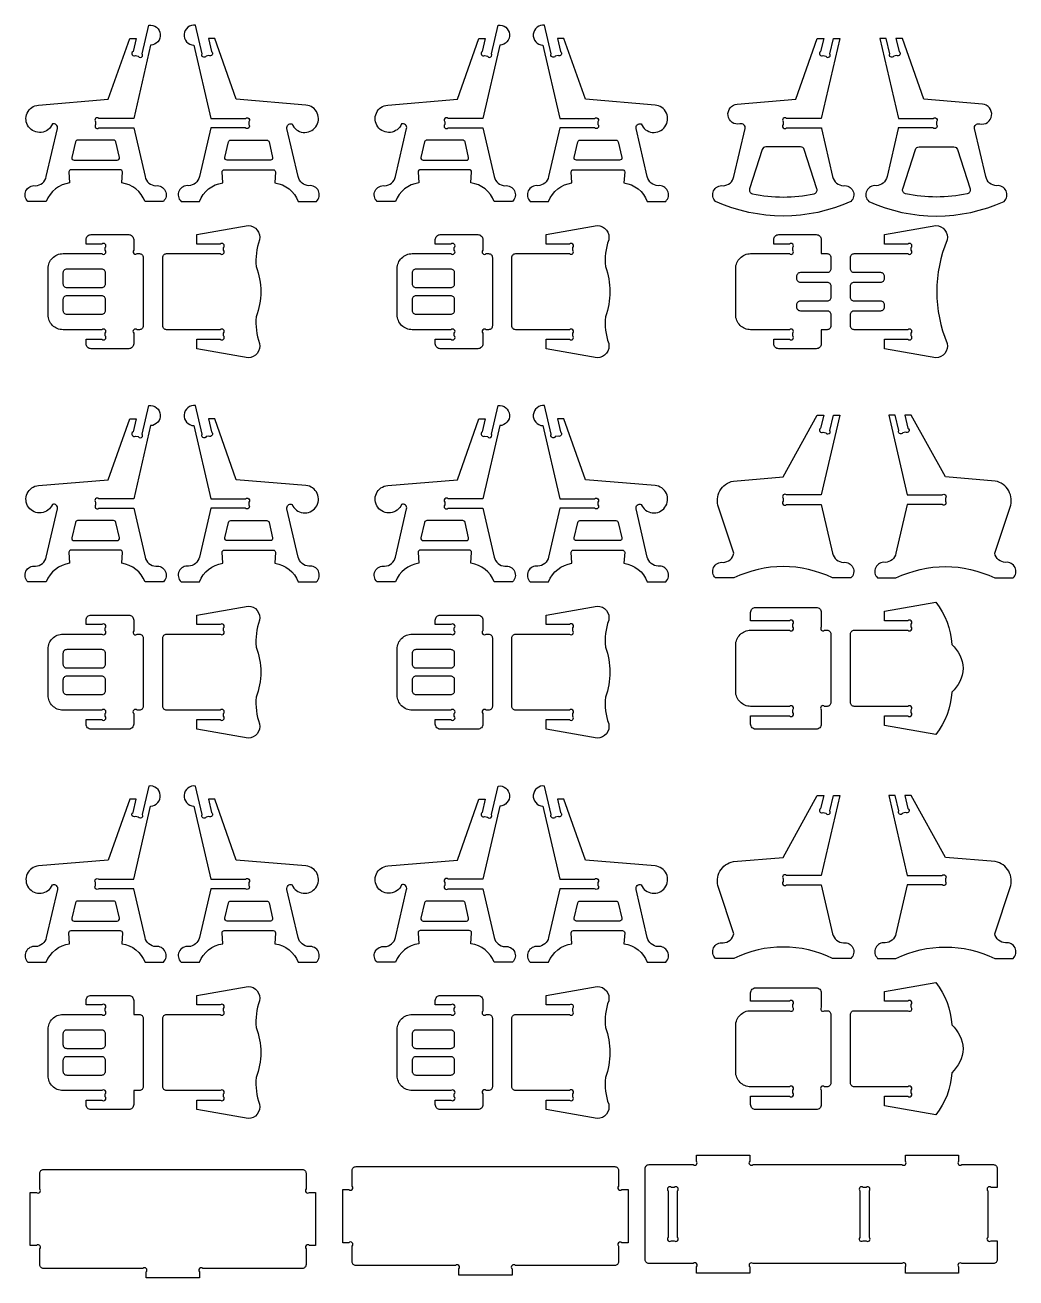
# Model space of a CAD drawing. Extents: x 4755 to 4925, y 1482 to 1588.
# Drawn here: x 4755.4 to 4807.5, y 1481.6 to 1547.5 of the extents above; entities that cross this region are included whole.
import ezdxf

# ---------------------------------------------------------------- set-up
doc = ezdxf.new("R2010")
doc.units = 0
doc.header["$MEASUREMENT"] = 0
doc.layers.add('LAYER1', color=18, linetype='CONTINUOUS')

msp = doc.modelspace()

# ---------------------------------------------------------------- linework, layer by layer
at = {"layer": 'LAYER1'}
for points in [[(4761.114, 1542.593), (4759.29, 1542.593, 1), (4759.114, 1542.416), (4759.114, 1542.343), (4759.114, 1542.27, 1), (4759.29, 1542.093), (4761.114, 1542.093), (4761.709, 1539.528, 0.343544), (4762.278, 1539.05, -0.729626), (4762.673, 1538.229), (4761.709, 1538.229, 0.693778), (4761.709, 1538.229, 0.271498), (4760.483, 1539.201), (4760.52, 1539.781, 0.394231), (4760.401, 1539.893), (4757.826, 1539.893, 0.394231), (4757.707, 1539.781), (4757.744, 1539.201, 0.271498), (4756.518, 1538.229), (4755.554, 1538.229, -0.729626), (4755.949, 1539.05, 0.343544), (4756.518, 1539.528), (4757.105, 1542.057, 0.616854), (4756.84, 1542.297, -0.585378), (4755.59, 1542.147, -0.585378), (4756.113, 1543.292), (4759.774, 1543.598), (4760.904, 1546.793), (4761.239, 1546.793), (4761.079, 1546.104, 1), (4761.212, 1545.892), (4761.354, 1545.859, 1), (4761.567, 1545.991), (4761.915, 1547.493, -0.427759), (4762.513, 1547.014, -0.427759), (4762.006, 1546.439)], [(4765.164, 1542.593), (4766.987, 1542.593, -1), (4767.164, 1542.416), (4767.164, 1542.343), (4767.164, 1542.27, -1), (4766.987, 1542.093), (4765.164, 1542.093), (4764.568, 1539.528, -0.343544), (4763.999, 1539.05, 0.729626), (4763.604, 1538.229), (4764.568, 1538.229, -0.693778), (4764.568, 1538.229, -0.271498), (4765.794, 1539.201), (4765.757, 1539.781, -0.394231), (4765.876, 1539.893), (4768.451, 1539.893, -0.394231), (4768.57, 1539.781), (4768.533, 1539.201, -0.271498), (4769.759, 1538.229), (4770.723, 1538.229, 0.729626), (4770.328, 1539.05, -0.343544), (4769.759, 1539.528), (4769.172, 1542.057, -0.616854), (4769.438, 1542.297, 0.585378), (4770.687, 1542.147, 0.585378), (4770.164, 1543.292), (4766.503, 1543.598), (4765.374, 1546.793), (4765.038, 1546.793), (4765.198, 1546.104, -1), (4765.065, 1545.892), (4764.923, 1545.859, -1), (4764.711, 1545.991), (4764.362, 1547.493, 0.427759), (4763.764, 1547.014, 0.427759), (4764.271, 1546.439)], [(4779.467, 1542.593), (4777.644, 1542.593, 1), (4777.467, 1542.416), (4777.467, 1542.343), (4777.467, 1542.27, 1), (4777.644, 1542.093), (4779.467, 1542.093), (4780.062, 1539.528, 0.343544), (4780.631, 1539.05, -0.729626), (4781.027, 1538.229), (4780.062, 1538.229, 0.693778), (4780.062, 1538.229, 0.271498), (4778.836, 1539.201), (4778.874, 1539.781, 0.394231), (4778.754, 1539.893), (4776.18, 1539.893, 0.394231), (4776.06, 1539.781), (4776.098, 1539.201, 0.271498), (4774.872, 1538.229), (4773.907, 1538.229, -0.729626), (4774.303, 1539.05, 0.343544), (4774.872, 1539.528), (4775.459, 1542.057, 0.616854), (4775.193, 1542.297, -0.585378), (4773.944, 1542.147, -0.585378), (4774.466, 1543.292), (4778.128, 1543.598), (4779.257, 1546.793), (4779.593, 1546.793), (4779.433, 1546.104, 1), (4779.565, 1545.892), (4779.708, 1545.859, 1), (4779.92, 1545.991), (4780.269, 1547.493, -0.427759), (4780.866, 1547.014, -0.427759), (4780.36, 1546.439)], [(4783.517, 1542.593), (4785.34, 1542.593, -1), (4785.517, 1542.416), (4785.517, 1542.343), (4785.517, 1542.27, -1), (4785.34, 1542.093), (4783.517, 1542.093), (4782.922, 1539.528, -0.343544), (4782.353, 1539.05, 0.729626), (4781.958, 1538.229), (4782.922, 1538.229, -0.693778), (4782.922, 1538.229, -0.271498), (4784.148, 1539.201), (4784.11, 1539.781, -0.394231), (4784.23, 1539.893), (4786.804, 1539.893, -0.394231), (4786.924, 1539.781), (4786.886, 1539.201, -0.271498), (4788.112, 1538.229), (4789.077, 1538.229, 0.729626), (4788.681, 1539.05, -0.343544), (4788.112, 1539.528), (4787.525, 1542.057, -0.616854), (4787.791, 1542.297, 0.585378), (4789.04, 1542.147, 0.585378), (4788.518, 1543.292), (4784.856, 1543.598), (4783.727, 1546.793), (4783.391, 1546.793), (4783.551, 1546.104, -1), (4783.419, 1545.892), (4783.276, 1545.859, -1), (4783.064, 1545.991), (4782.715, 1547.493, 0.427759), (4782.118, 1547.014, 0.427759), (4782.624, 1546.439)], [(4798.816, 1538.229, -0.216684), (4791.697, 1538.229, -0.729626), (4792.093, 1539.05, 0.343544), (4792.661, 1539.528), (4793.248, 1542.057, 0.616854), (4792.983, 1542.297, -0.432644), (4792.356, 1542.742, -0.432644), (4792.839, 1543.341), (4795.918, 1543.598), (4797.047, 1546.793), (4797.383, 1546.793), (4797.223, 1546.104, 1), (4797.355, 1545.892), (4797.498, 1545.859, 1), (4797.71, 1545.991), (4797.896, 1546.793), (4798.232, 1546.793), (4797.257, 1542.593), (4795.433, 1542.593, 1), (4795.257, 1542.416), (4795.257, 1542.27, 1), (4795.433, 1542.093), (4797.259, 1542.093, 0.04526), (4797.265, 1542.057), (4797.852, 1539.528, 0.343544), (4798.421, 1539.05, -0.729626)], [(4799.747, 1538.229, 0.216684), (4806.866, 1538.229, 0.729626), (4806.471, 1539.05, -0.343544), (4805.902, 1539.528), (4805.315, 1542.057, -0.616854), (4805.581, 1542.297, 0.432644), (4806.208, 1542.742, 0.432644), (4805.724, 1543.341), (4802.646, 1543.598), (4801.517, 1546.793), (4801.181, 1546.793), (4801.341, 1546.104, -1), (4801.209, 1545.892), (4801.066, 1545.859, -1), (4800.854, 1545.991), (4800.668, 1546.793), (4800.332, 1546.793), (4801.307, 1542.593), (4803.13, 1542.593, -1), (4803.307, 1542.416), (4803.307, 1542.27, -1), (4803.13, 1542.093), (4801.305, 1542.093, -0.04526), (4801.298, 1542.057), (4800.711, 1539.528, -0.343544), (4800.143, 1539.05, 0.729626)], [(4759.114, 1541.445), (4758.166, 1541.445, 0.348878), (4758.049, 1541.353), (4757.861, 1540.54, 0.482714), (4757.977, 1540.393), (4760.25, 1540.393, 0.216532), (4760.34, 1540.434, 0.240993), (4760.367, 1540.54), (4760.178, 1541.353, 0.348878), (4760.061, 1541.445)], [(4767.164, 1541.445), (4768.111, 1541.445, -0.348878), (4768.228, 1541.353), (4768.417, 1540.54, -0.482714), (4768.3, 1540.393), (4766.027, 1540.393, -0.216532), (4765.937, 1540.434, -0.240993), (4765.911, 1540.54), (4766.099, 1541.353, -0.348878), (4766.216, 1541.445)], [(4777.467, 1541.445), (4776.52, 1541.445, 0.348878), (4776.403, 1541.353), (4776.214, 1540.54, 0.482714), (4776.331, 1540.393), (4778.603, 1540.393, 0.216532), (4778.694, 1540.434, 0.240993), (4778.72, 1540.54), (4778.531, 1541.353, 0.348878), (4778.415, 1541.445)], [(4785.517, 1541.445), (4786.465, 1541.445, -0.348878), (4786.582, 1541.353), (4786.77, 1540.54, -0.482714), (4786.653, 1540.393), (4784.381, 1540.393, -0.216532), (4784.291, 1540.434, -0.240993), (4784.264, 1540.54), (4784.453, 1541.353, -0.348878), (4784.57, 1541.445)], [(4797.026, 1538.889), (4796.362, 1540.954, 0.325785), (4796.172, 1541.093), (4794.342, 1541.093, 0.325785), (4794.151, 1540.954), (4793.487, 1538.889, 0.442618), (4793.635, 1538.632, 0.107932), (4796.878, 1538.632, 0.442618)], [(4801.537, 1538.889), (4802.201, 1540.954, -0.325785), (4802.392, 1541.093), (4804.222, 1541.093, -0.325785), (4804.412, 1540.954), (4805.076, 1538.889, -0.442618), (4804.928, 1538.632, -0.107932), (4801.685, 1538.632, -0.442618)], [(4762.642, 1533.481), (4762.642, 1535.281, -0.414214), (4762.842, 1535.481), (4765.665, 1535.481, 1), (4765.842, 1535.658), (4765.842, 1535.804, 1), (4765.665, 1535.981), (4764.442, 1535.981), (4764.442, 1536.481), (4767.128, 1536.954, -0.480696), (4767.729, 1536.203, 0.114725), (4767.557, 1534.798, -0.088383), (4767.794, 1533.481, -0.088383), (4767.557, 1532.165, 0.114725), (4767.729, 1530.759, -0.480696), (4767.128, 1530.009), (4764.442, 1530.481), (4764.442, 1530.981), (4765.665, 1530.981, 1), (4765.842, 1531.158), (4765.842, 1531.304, 1), (4765.665, 1531.481), (4762.842, 1531.481, -0.414214), (4762.642, 1531.681)], [(4780.995, 1533.481), (4780.995, 1535.281, -0.414214), (4781.195, 1535.481), (4784.019, 1535.481, 1), (4784.195, 1535.658), (4784.195, 1535.804, 1), (4784.019, 1535.981), (4782.795, 1535.981), (4782.795, 1536.481), (4785.482, 1536.954, -0.480696), (4786.082, 1536.203, 0.114725), (4785.91, 1534.798, -0.088383), (4786.147, 1533.481, -0.088383), (4785.91, 1532.165, 0.114725), (4786.082, 1530.759, -0.480696), (4785.482, 1530.009), (4782.795, 1530.481), (4782.795, 1530.981), (4784.019, 1530.981, 1), (4784.195, 1531.158), (4784.195, 1531.304, 1), (4784.019, 1531.481), (4781.195, 1531.481, -0.414214), (4780.995, 1531.681)], [(4803.872, 1530.759, -0.480696), (4803.271, 1530.009), (4800.585, 1530.481), (4800.585, 1530.981), (4801.808, 1530.981, 1), (4801.985, 1531.158), (4801.985, 1531.304, 1), (4801.808, 1531.481), (4798.985, 1531.481, -0.414214), (4798.785, 1531.681), (4798.785, 1532.281, -0.414214), (4798.985, 1532.481), (4800.385, 1532.481, 0.414214), (4800.585, 1532.681), (4800.585, 1532.781, 0.414214), (4800.385, 1532.981), (4798.985, 1532.981, -0.414214), (4798.785, 1533.181), (4798.785, 1533.481), (4798.785, 1533.781, -0.414214), (4798.985, 1533.981), (4800.385, 1533.981, 0.414214), (4800.585, 1534.181), (4800.585, 1534.281, 0.414214), (4800.385, 1534.481), (4798.985, 1534.481, -0.414214), (4798.785, 1534.681), (4798.785, 1535.281, -0.414214), (4798.985, 1535.481), (4801.808, 1535.481, 1), (4801.985, 1535.658), (4801.985, 1535.804, 1), (4801.808, 1535.981), (4800.585, 1535.981), (4800.585, 1536.481), (4803.271, 1536.954, -0.480696), (4803.872, 1536.203, 0.200144)], [(4757.399, 1535.481), (4759.437, 1535.481, 1), (4759.614, 1535.658), (4759.614, 1535.804, 1), (4759.437, 1535.981), (4758.614, 1535.981), (4758.614, 1536.219, -0.414214), (4758.875, 1536.481), (4760.852, 1536.481, -0.414214), (4761.114, 1536.219), (4761.114, 1535.658, 1), (4761.29, 1535.481), (4761.414, 1535.481, -0.414214), (4761.614, 1535.281), (4761.614, 1531.681, -0.414214), (4761.414, 1531.481), (4761.29, 1531.481, 1), (4761.114, 1531.304), (4761.114, 1530.743, -0.414214), (4760.852, 1530.481), (4758.875, 1530.481, -0.414214), (4758.614, 1530.743), (4758.614, 1530.981), (4759.437, 1530.981, 1), (4759.614, 1531.158), (4759.614, 1531.304, 1), (4759.437, 1531.481), (4757.399, 1531.481, -0.414214), (4756.614, 1532.266), (4756.614, 1534.696, -0.414214)], [(4775.752, 1535.481), (4777.79, 1535.481, 1), (4777.967, 1535.658), (4777.967, 1535.804, 1), (4777.79, 1535.981), (4776.967, 1535.981), (4776.967, 1536.219, -0.414214), (4777.229, 1536.481), (4779.205, 1536.481, -0.414214), (4779.467, 1536.219), (4779.467, 1535.658, 1), (4779.644, 1535.481), (4779.767, 1535.481, -0.414214), (4779.967, 1535.281), (4779.967, 1531.681, -0.414214), (4779.767, 1531.481), (4779.644, 1531.481, 1), (4779.467, 1531.304), (4779.467, 1530.743, -0.414214), (4779.205, 1530.481), (4777.229, 1530.481, -0.414214), (4776.967, 1530.743), (4776.967, 1530.981), (4777.79, 1530.981, 1), (4777.967, 1531.158), (4777.967, 1531.304, 1), (4777.79, 1531.481), (4775.752, 1531.481, -0.414214), (4774.967, 1532.266), (4774.967, 1534.696, -0.414214)], [(4797.757, 1535.281), (4797.757, 1534.681, -0.414214), (4797.557, 1534.481), (4796.157, 1534.481, 0.414214), (4795.957, 1534.281), (4795.957, 1534.181, 0.414214), (4796.157, 1533.981), (4797.557, 1533.981, -0.414214), (4797.757, 1533.781), (4797.757, 1533.481), (4797.757, 1533.181, -0.414214), (4797.557, 1532.981), (4796.157, 1532.981, 0.414214), (4795.957, 1532.781), (4795.957, 1532.681, 0.414214), (4796.157, 1532.481), (4797.557, 1532.481, -0.414214), (4797.757, 1532.281), (4797.757, 1531.681, -0.414214), (4797.557, 1531.481), (4797.257, 1531.481), (4797.257, 1530.743, -0.414214), (4796.995, 1530.481), (4795.018, 1530.481, -0.414214), (4794.757, 1530.743), (4794.757, 1530.981), (4795.58, 1530.981, 1), (4795.757, 1531.158), (4795.757, 1531.304, 1), (4795.58, 1531.481), (4793.542, 1531.481, -0.414214), (4792.757, 1532.266), (4792.757, 1534.696, -0.414214), (4793.542, 1535.481), (4795.58, 1535.481, 1), (4795.757, 1535.658), (4795.757, 1535.804, 1), (4795.58, 1535.981), (4794.757, 1535.981), (4794.757, 1536.219, -0.414214), (4795.018, 1536.481), (4796.995, 1536.481, -0.414214), (4797.257, 1536.219), (4797.257, 1535.481), (4797.557, 1535.481, -0.414214)], [(4759.614, 1534.481), (4759.614, 1533.881, -0.414214), (4759.414, 1533.681), (4757.614, 1533.681, -0.414214), (4757.414, 1533.881), (4757.414, 1534.481, -0.414214), (4757.614, 1534.681), (4759.414, 1534.681, -0.414214)], [(4777.967, 1534.481), (4777.967, 1533.881, -0.414214), (4777.767, 1533.681), (4775.967, 1533.681, -0.414214), (4775.767, 1533.881), (4775.767, 1534.481, -0.414214), (4775.967, 1534.681), (4777.767, 1534.681, -0.414214)], [(4759.614, 1533.081), (4759.614, 1532.481, -0.414214), (4759.414, 1532.281), (4757.614, 1532.281, -0.414214), (4757.414, 1532.481), (4757.414, 1533.081, -0.414214), (4757.614, 1533.281), (4759.414, 1533.281, -0.414214)], [(4777.967, 1533.081), (4777.967, 1532.481, -0.414214), (4777.767, 1532.281), (4775.967, 1532.281, -0.414214), (4775.767, 1532.481), (4775.767, 1533.081, -0.414214), (4775.967, 1533.281), (4777.767, 1533.281, -0.414214)], [(4761.114, 1522.593), (4759.29, 1522.593, 1), (4759.114, 1522.416), (4759.114, 1522.343), (4759.114, 1522.27, 1), (4759.29, 1522.093), (4761.114, 1522.093), (4761.709, 1519.528, 0.343544), (4762.278, 1519.05, -0.729626), (4762.673, 1518.229), (4761.709, 1518.229, 0.693778), (4761.709, 1518.229, 0.271498), (4760.483, 1519.201), (4760.52, 1519.781, 0.394231), (4760.401, 1519.893), (4757.826, 1519.893, 0.394231), (4757.707, 1519.781), (4757.744, 1519.201, 0.271498), (4756.518, 1518.229), (4755.554, 1518.229, -0.729626), (4755.949, 1519.05, 0.343544), (4756.518, 1519.528), (4757.105, 1522.057, 0.616854), (4756.84, 1522.297, -0.585378), (4755.59, 1522.147, -0.585378), (4756.113, 1523.292), (4759.774, 1523.598), (4760.904, 1526.793), (4761.239, 1526.793), (4761.079, 1526.104, 1), (4761.212, 1525.892), (4761.354, 1525.859, 1), (4761.567, 1525.991), (4761.915, 1527.493, -0.427759), (4762.513, 1527.014, -0.427759), (4762.006, 1526.439)], [(4765.164, 1522.593), (4766.987, 1522.593, -1), (4767.164, 1522.416), (4767.164, 1522.343), (4767.164, 1522.27, -1), (4766.987, 1522.093), (4765.164, 1522.093), (4764.568, 1519.528, -0.343544), (4763.999, 1519.05, 0.729626), (4763.604, 1518.229), (4764.568, 1518.229, -0.693778), (4764.568, 1518.229, -0.271498), (4765.794, 1519.201), (4765.757, 1519.781, -0.394231), (4765.876, 1519.893), (4768.451, 1519.893, -0.394231), (4768.57, 1519.781), (4768.533, 1519.201, -0.271498), (4769.759, 1518.229), (4770.723, 1518.229, 0.729626), (4770.328, 1519.05, -0.343544), (4769.759, 1519.528), (4769.172, 1522.057, -0.616854), (4769.438, 1522.297, 0.585378), (4770.687, 1522.147, 0.585378), (4770.164, 1523.292), (4766.503, 1523.598), (4765.374, 1526.793), (4765.038, 1526.793), (4765.198, 1526.104, -1), (4765.065, 1525.892), (4764.923, 1525.859, -1), (4764.711, 1525.991), (4764.362, 1527.493, 0.427759), (4763.764, 1527.014, 0.427759), (4764.271, 1526.439)], [(4779.467, 1522.593), (4777.644, 1522.593, 1), (4777.467, 1522.416), (4777.467, 1522.343), (4777.467, 1522.27, 1), (4777.644, 1522.093), (4779.467, 1522.093), (4780.062, 1519.528, 0.343544), (4780.631, 1519.05, -0.729626), (4781.027, 1518.229), (4780.062, 1518.229, 0.693778), (4780.062, 1518.229, 0.271498), (4778.836, 1519.201), (4778.874, 1519.781, 0.394231), (4778.754, 1519.893), (4776.18, 1519.893, 0.394231), (4776.06, 1519.781), (4776.098, 1519.201, 0.271498), (4774.872, 1518.229), (4773.907, 1518.229, -0.729626), (4774.303, 1519.05, 0.343544), (4774.872, 1519.528), (4775.459, 1522.057, 0.616854), (4775.193, 1522.297, -0.585378), (4773.944, 1522.147, -0.585378), (4774.466, 1523.292), (4778.128, 1523.598), (4779.257, 1526.793), (4779.593, 1526.793), (4779.433, 1526.104, 1), (4779.565, 1525.892), (4779.708, 1525.859, 1), (4779.92, 1525.991), (4780.269, 1527.493, -0.427759), (4780.866, 1527.014, -0.427759), (4780.36, 1526.439)], [(4783.517, 1522.593), (4785.34, 1522.593, -1), (4785.517, 1522.416), (4785.517, 1522.343), (4785.517, 1522.27, -1), (4785.34, 1522.093), (4783.517, 1522.093), (4782.922, 1519.528, -0.343544), (4782.353, 1519.05, 0.729626), (4781.958, 1518.229), (4782.922, 1518.229, -0.693778), (4782.922, 1518.229, -0.271498), (4784.148, 1519.201), (4784.11, 1519.781, -0.394231), (4784.23, 1519.893), (4786.804, 1519.893, -0.394231), (4786.924, 1519.781), (4786.886, 1519.201, -0.271498), (4788.112, 1518.229), (4789.077, 1518.229, 0.729626), (4788.681, 1519.05, -0.343544), (4788.112, 1519.528), (4787.525, 1522.057, -0.616854), (4787.791, 1522.297, 0.585378), (4789.04, 1522.147, 0.585378), (4788.518, 1523.292), (4784.856, 1523.598), (4783.727, 1526.793), (4783.391, 1526.793), (4783.551, 1526.104, -1), (4783.419, 1525.892), (4783.276, 1525.859, -1), (4783.064, 1525.991), (4782.715, 1527.493, 0.427759), (4782.118, 1527.014, 0.427759), (4782.624, 1526.439)], [(4797.257, 1522.793), (4795.433, 1522.793, 1), (4795.257, 1522.616), (4795.257, 1522.543), (4795.257, 1522.47, 1), (4795.433, 1522.293), (4797.257, 1522.293), (4797.852, 1519.728, 0.343544), (4798.421, 1519.25, -0.729626), (4798.816, 1518.429), (4797.852, 1518.429, 0.230289), (4792.661, 1518.429), (4791.697, 1518.429, -0.729626), (4792.093, 1519.25, 0.343544), (4792.661, 1519.728), (4791.852, 1522.151, -0.456332), (4792.633, 1523.523), (4795.257, 1523.743), (4797.047, 1526.993), (4797.383, 1526.993), (4797.223, 1526.304, 1), (4797.355, 1526.092), (4797.498, 1526.059, 1), (4797.71, 1526.191), (4797.896, 1526.993), (4798.232, 1526.993)], [(4801.778, 1522.793), (4803.602, 1522.793, -1), (4803.778, 1522.616), (4803.778, 1522.543), (4803.778, 1522.47, -1), (4803.602, 1522.293), (4801.778, 1522.293), (4801.183, 1519.728, -0.343544), (4800.614, 1519.25, 0.729626), (4800.219, 1518.429), (4801.183, 1518.429, -0.230289), (4806.374, 1518.429), (4807.338, 1518.429, 0.729626), (4806.942, 1519.25, -0.343544), (4806.374, 1519.728), (4807.183, 1522.151, 0.456332), (4806.402, 1523.523), (4803.778, 1523.743), (4801.988, 1526.993), (4801.652, 1526.993), (4801.812, 1526.304, -1), (4801.68, 1526.092), (4801.537, 1526.059, -1), (4801.325, 1526.191), (4801.139, 1526.993), (4800.803, 1526.993)], [(4759.114, 1521.445), (4758.166, 1521.445, 0.348878), (4758.049, 1521.353), (4757.861, 1520.54, 0.482714), (4757.977, 1520.393), (4760.25, 1520.393, 0.216532), (4760.34, 1520.434, 0.240993), (4760.367, 1520.54), (4760.178, 1521.353, 0.348878), (4760.061, 1521.445)], [(4767.164, 1521.445), (4768.111, 1521.445, -0.348878), (4768.228, 1521.353), (4768.417, 1520.54, -0.482714), (4768.3, 1520.393), (4766.027, 1520.393, -0.216532), (4765.937, 1520.434, -0.240993), (4765.911, 1520.54), (4766.099, 1521.353, -0.348878), (4766.216, 1521.445)], [(4777.467, 1521.445), (4776.52, 1521.445, 0.348878), (4776.403, 1521.353), (4776.214, 1520.54, 0.482714), (4776.331, 1520.393), (4778.603, 1520.393, 0.216532), (4778.694, 1520.434, 0.240993), (4778.72, 1520.54), (4778.531, 1521.353, 0.348878), (4778.415, 1521.445)], [(4785.517, 1521.445), (4786.465, 1521.445, -0.348878), (4786.582, 1521.353), (4786.77, 1520.54, -0.482714), (4786.653, 1520.393), (4784.381, 1520.393, -0.216532), (4784.291, 1520.434, -0.240993), (4784.264, 1520.54), (4784.453, 1521.353, -0.348878), (4784.57, 1521.445)], [(4762.642, 1513.481), (4762.642, 1515.281, -0.414214), (4762.842, 1515.481), (4765.665, 1515.481, 1), (4765.842, 1515.658), (4765.842, 1515.804, 1), (4765.665, 1515.981), (4764.442, 1515.981), (4764.442, 1516.481), (4767.128, 1516.954, -0.480696), (4767.729, 1516.203, 0.114725), (4767.557, 1514.798, -0.088383), (4767.794, 1513.481, -0.088383), (4767.557, 1512.165, 0.114725), (4767.729, 1510.759, -0.480696), (4767.128, 1510.009), (4764.442, 1510.481), (4764.442, 1510.981), (4765.665, 1510.981, 1), (4765.842, 1511.158), (4765.842, 1511.304, 1), (4765.665, 1511.481), (4762.842, 1511.481, -0.414214), (4762.642, 1511.681)], [(4780.995, 1513.481), (4780.995, 1515.281, -0.414214), (4781.195, 1515.481), (4784.019, 1515.481, 1), (4784.195, 1515.658), (4784.195, 1515.804, 1), (4784.019, 1515.981), (4782.795, 1515.981), (4782.795, 1516.481), (4785.482, 1516.954, -0.480696), (4786.082, 1516.203, 0.114725), (4785.91, 1514.798, -0.088383), (4786.147, 1513.481, -0.088383), (4785.91, 1512.165, 0.114725), (4786.082, 1510.759, -0.480696), (4785.482, 1510.009), (4782.795, 1510.481), (4782.795, 1510.981), (4784.019, 1510.981, 1), (4784.195, 1511.158), (4784.195, 1511.304, 1), (4784.019, 1511.481), (4781.195, 1511.481, -0.414214), (4780.995, 1511.681)], [(4803.271, 1510.209), (4800.585, 1510.681), (4800.585, 1511.181), (4801.808, 1511.181, 1), (4801.985, 1511.358), (4801.985, 1511.504, 1), (4801.808, 1511.681), (4798.985, 1511.681, -0.414214), (4798.785, 1511.881), (4798.785, 1513.681), (4798.785, 1515.481, -0.414214), (4798.985, 1515.681), (4801.808, 1515.681, 1), (4801.985, 1515.858), (4801.985, 1516.004, 1), (4801.808, 1516.181), (4800.585, 1516.181), (4800.585, 1516.681), (4803.271, 1517.154, -0.157436), (4804.118, 1514.941, -0.191506), (4804.709, 1513.681, -0.191506), (4804.118, 1512.421, -0.157436)], [(4757.399, 1515.481), (4759.437, 1515.481, 1), (4759.614, 1515.658), (4759.614, 1515.804, 1), (4759.437, 1515.981), (4758.614, 1515.981), (4758.614, 1516.219, -0.414214), (4758.875, 1516.481), (4760.852, 1516.481, -0.414214), (4761.114, 1516.219), (4761.114, 1515.658, 1), (4761.29, 1515.481), (4761.414, 1515.481, -0.414214), (4761.614, 1515.281), (4761.614, 1511.681, -0.414214), (4761.414, 1511.481), (4761.29, 1511.481, 1), (4761.114, 1511.304), (4761.114, 1510.743, -0.414214), (4760.852, 1510.481), (4758.875, 1510.481, -0.414214), (4758.614, 1510.743), (4758.614, 1510.981), (4759.437, 1510.981, 1), (4759.614, 1511.158), (4759.614, 1511.304, 1), (4759.437, 1511.481), (4757.399, 1511.481, -0.414214), (4756.614, 1512.266), (4756.614, 1514.696, -0.414214)], [(4775.752, 1515.481), (4777.79, 1515.481, 1), (4777.967, 1515.658), (4777.967, 1515.804, 1), (4777.79, 1515.981), (4776.967, 1515.981), (4776.967, 1516.219, -0.414214), (4777.229, 1516.481), (4779.205, 1516.481, -0.414214), (4779.467, 1516.219), (4779.467, 1515.658, 1), (4779.644, 1515.481), (4779.767, 1515.481, -0.414214), (4779.967, 1515.281), (4779.967, 1511.681, -0.414214), (4779.767, 1511.481), (4779.644, 1511.481, 1), (4779.467, 1511.304), (4779.467, 1510.743, -0.414214), (4779.205, 1510.481), (4777.229, 1510.481, -0.414214), (4776.967, 1510.743), (4776.967, 1510.981), (4777.79, 1510.981, 1), (4777.967, 1511.158), (4777.967, 1511.304, 1), (4777.79, 1511.481), (4775.752, 1511.481, -0.414214), (4774.967, 1512.266), (4774.967, 1514.696, -0.414214)], [(4793.542, 1515.681), (4795.58, 1515.681, 1), (4795.757, 1515.858), (4795.757, 1516.004, 1), (4795.58, 1516.181), (4793.542, 1516.181), (4793.542, 1516.619, -0.414214), (4793.804, 1516.881), (4796.995, 1516.881, -0.414214), (4797.257, 1516.619), (4797.257, 1515.858, 1), (4797.433, 1515.681), (4797.557, 1515.681, -0.414214), (4797.757, 1515.481), (4797.757, 1511.881, -0.414214), (4797.557, 1511.681), (4797.433, 1511.681, 1), (4797.257, 1511.504), (4797.257, 1510.743, -0.414214), (4796.995, 1510.481), (4793.804, 1510.481, -0.414214), (4793.542, 1510.743), (4793.542, 1511.181), (4795.58, 1511.181, 1), (4795.757, 1511.358), (4795.757, 1511.504, 1), (4795.58, 1511.681), (4793.542, 1511.681, -0.414214), (4792.757, 1512.466), (4792.757, 1514.896, -0.414214)], [(4759.614, 1514.481), (4759.614, 1513.881, -0.414214), (4759.414, 1513.681), (4757.614, 1513.681, -0.414214), (4757.414, 1513.881), (4757.414, 1514.481, -0.414214), (4757.614, 1514.681), (4759.414, 1514.681, -0.414214)], [(4777.967, 1514.481), (4777.967, 1513.881, -0.414214), (4777.767, 1513.681), (4775.967, 1513.681, -0.414214), (4775.767, 1513.881), (4775.767, 1514.481, -0.414214), (4775.967, 1514.681), (4777.767, 1514.681, -0.414214)], [(4759.614, 1513.081), (4759.614, 1512.481, -0.414214), (4759.414, 1512.281), (4757.614, 1512.281, -0.414214), (4757.414, 1512.481), (4757.414, 1513.081, -0.414214), (4757.614, 1513.281), (4759.414, 1513.281, -0.414214)], [(4777.967, 1513.081), (4777.967, 1512.481, -0.414214), (4777.767, 1512.281), (4775.967, 1512.281, -0.414214), (4775.767, 1512.481), (4775.767, 1513.081, -0.414214), (4775.967, 1513.281), (4777.767, 1513.281, -0.414214)], [(4761.114, 1502.093), (4759.29, 1502.093, -1), (4759.114, 1502.27), (4759.114, 1502.416, -1), (4759.29, 1502.593), (4761.114, 1502.593), (4762.006, 1506.439, 0.427759), (4762.513, 1507.014, 0.427759), (4761.915, 1507.493), (4761.567, 1505.991, -1), (4761.354, 1505.859), (4761.212, 1505.892, -1), (4761.079, 1506.104), (4761.239, 1506.793), (4760.904, 1506.793), (4759.774, 1503.598), (4756.113, 1503.292, 0.585378), (4755.59, 1502.147, 0.585378), (4756.84, 1502.297, -0.616854), (4757.105, 1502.057), (4756.518, 1499.528, -0.343544), (4755.949, 1499.05, 0.729626), (4755.554, 1498.229), (4756.518, 1498.229, -0.271498), (4757.744, 1499.201), (4757.707, 1499.781, -0.394231), (4757.826, 1499.893), (4760.401, 1499.893, -0.394231), (4760.52, 1499.781), (4760.483, 1499.201, -0.271498), (4761.709, 1498.229, -0.693778), (4761.709, 1498.229), (4762.673, 1498.229, 0.729626), (4762.278, 1499.05, -0.343544), (4761.709, 1499.528)], [(4765.164, 1502.593), (4766.987, 1502.593, -1), (4767.164, 1502.416), (4767.164, 1502.343), (4767.164, 1502.27, -1), (4766.987, 1502.093), (4765.164, 1502.093), (4764.568, 1499.528, -0.343544), (4763.999, 1499.05, 0.729626), (4763.604, 1498.229), (4764.568, 1498.229, -0.693778), (4764.568, 1498.229, -0.271498), (4765.794, 1499.201), (4765.757, 1499.781, -0.394231), (4765.876, 1499.893), (4768.451, 1499.893, -0.394231), (4768.57, 1499.781), (4768.533, 1499.201, -0.271498), (4769.759, 1498.229), (4770.723, 1498.229, 0.729626), (4770.328, 1499.05, -0.343544), (4769.759, 1499.528), (4769.172, 1502.057, -0.616854), (4769.438, 1502.297, 0.585378), (4770.687, 1502.147, 0.585378), (4770.164, 1503.292), (4766.503, 1503.598), (4765.374, 1506.793), (4765.038, 1506.793), (4765.198, 1506.104, -1), (4765.065, 1505.892), (4764.923, 1505.859, -1), (4764.711, 1505.991), (4764.362, 1507.493, 0.427759), (4763.764, 1507.014, 0.427759), (4764.271, 1506.439)], [(4779.467, 1502.593), (4777.644, 1502.593, 1), (4777.467, 1502.416), (4777.467, 1502.343), (4777.467, 1502.27, 1), (4777.644, 1502.093), (4779.467, 1502.093), (4780.062, 1499.528, 0.343544), (4780.631, 1499.05, -0.729626), (4781.027, 1498.229), (4780.062, 1498.229, 0.693778), (4780.062, 1498.229, 0.271498), (4778.836, 1499.201), (4778.874, 1499.781, 0.394231), (4778.754, 1499.893), (4776.18, 1499.893, 0.394231), (4776.06, 1499.781), (4776.098, 1499.201, 0.271498), (4774.872, 1498.229), (4773.907, 1498.229, -0.729626), (4774.303, 1499.05, 0.343544), (4774.872, 1499.528), (4775.459, 1502.057, 0.616854), (4775.193, 1502.297, -0.585378), (4773.944, 1502.147, -0.585378), (4774.466, 1503.292), (4778.128, 1503.598), (4779.257, 1506.793), (4779.593, 1506.793), (4779.433, 1506.104, 1), (4779.565, 1505.892), (4779.708, 1505.859, 1), (4779.92, 1505.991), (4780.269, 1507.493, -0.427759), (4780.866, 1507.014, -0.427759), (4780.36, 1506.439)], [(4783.517, 1502.593), (4785.34, 1502.593, -1), (4785.517, 1502.416), (4785.517, 1502.343), (4785.517, 1502.27, -1), (4785.34, 1502.093), (4783.517, 1502.093), (4782.922, 1499.528, -0.343544), (4782.353, 1499.05, 0.729626), (4781.958, 1498.229), (4782.922, 1498.229, -0.693778), (4782.922, 1498.229, -0.271498), (4784.148, 1499.201), (4784.11, 1499.781, -0.394231), (4784.23, 1499.893), (4786.804, 1499.893, -0.394231), (4786.924, 1499.781), (4786.886, 1499.201, -0.271498), (4788.112, 1498.229), (4789.077, 1498.229, 0.729626), (4788.681, 1499.05, -0.343544), (4788.112, 1499.528), (4787.525, 1502.057, -0.616854), (4787.791, 1502.297, 0.585378), (4789.04, 1502.147, 0.585378), (4788.518, 1503.292), (4784.856, 1503.598), (4783.727, 1506.793), (4783.391, 1506.793), (4783.551, 1506.104, -1), (4783.419, 1505.892), (4783.276, 1505.859, -1), (4783.064, 1505.991), (4782.715, 1507.493, 0.427759), (4782.118, 1507.014, 0.427759), (4782.624, 1506.439)], [(4797.257, 1502.793), (4795.433, 1502.793, 1), (4795.257, 1502.616), (4795.257, 1502.543), (4795.257, 1502.47, 1), (4795.433, 1502.293), (4797.257, 1502.293), (4797.852, 1499.728, 0.343544), (4798.421, 1499.25, -0.729626), (4798.816, 1498.429), (4797.852, 1498.429, 0.230289), (4792.661, 1498.429), (4791.697, 1498.429, -0.729626), (4792.093, 1499.25, 0.343544), (4792.661, 1499.728), (4791.852, 1502.151, -0.456332), (4792.633, 1503.523), (4795.257, 1503.743), (4797.047, 1506.993), (4797.383, 1506.993), (4797.223, 1506.304, 1), (4797.355, 1506.092), (4797.498, 1506.059, 1), (4797.71, 1506.191), (4797.896, 1506.993), (4798.232, 1506.993)], [(4801.778, 1502.793), (4803.602, 1502.793, -1), (4803.778, 1502.616), (4803.778, 1502.543), (4803.778, 1502.47, -1), (4803.602, 1502.293), (4801.778, 1502.293), (4801.183, 1499.728, -0.343544), (4800.614, 1499.25, 0.729626), (4800.219, 1498.429), (4801.183, 1498.429, -0.230289), (4806.374, 1498.429), (4807.338, 1498.429, 0.729626), (4806.942, 1499.25, -0.343544), (4806.374, 1499.728), (4807.183, 1502.151, 0.456332), (4806.402, 1503.523), (4803.778, 1503.743), (4801.988, 1506.993), (4801.652, 1506.993), (4801.812, 1506.304, -1), (4801.68, 1506.092), (4801.537, 1506.059, -1), (4801.325, 1506.191), (4801.139, 1506.993), (4800.803, 1506.993)], [(4759.114, 1501.445), (4758.166, 1501.445, 0.348878), (4758.049, 1501.353), (4757.861, 1500.54, 0.482714), (4757.977, 1500.393), (4760.25, 1500.393, 0.216532), (4760.34, 1500.434, 0.240993), (4760.367, 1500.54), (4760.178, 1501.353, 0.348878), (4760.061, 1501.445)], [(4767.164, 1501.445), (4768.111, 1501.445, -0.348878), (4768.228, 1501.353), (4768.417, 1500.54, -0.482714), (4768.3, 1500.393), (4766.027, 1500.393, -0.216532), (4765.937, 1500.434, -0.240993), (4765.911, 1500.54), (4766.099, 1501.353, -0.348878), (4766.216, 1501.445)], [(4777.467, 1501.445), (4776.52, 1501.445, 0.348878), (4776.403, 1501.353), (4776.214, 1500.54, 0.482714), (4776.331, 1500.393), (4778.603, 1500.393, 0.216532), (4778.694, 1500.434, 0.240993), (4778.72, 1500.54), (4778.531, 1501.353, 0.348878), (4778.415, 1501.445)], [(4785.517, 1501.445), (4786.465, 1501.445, -0.348878), (4786.582, 1501.353), (4786.77, 1500.54, -0.482714), (4786.653, 1500.393), (4784.381, 1500.393, -0.216532), (4784.291, 1500.434, -0.240993), (4784.264, 1500.54), (4784.453, 1501.353, -0.348878), (4784.57, 1501.445)], [(4762.642, 1493.481), (4762.642, 1495.281, -0.414214), (4762.842, 1495.481), (4765.665, 1495.481, 1), (4765.842, 1495.658), (4765.842, 1495.804, 1), (4765.665, 1495.981), (4764.442, 1495.981), (4764.442, 1496.481), (4767.128, 1496.954, -0.480696), (4767.729, 1496.203, 0.114725), (4767.557, 1494.798, -0.088383), (4767.794, 1493.481, -0.088383), (4767.557, 1492.165, 0.114725), (4767.729, 1490.759, -0.480696), (4767.128, 1490.009), (4764.442, 1490.481), (4764.442, 1490.981), (4765.665, 1490.981, 1), (4765.842, 1491.158), (4765.842, 1491.304, 1), (4765.665, 1491.481), (4762.842, 1491.481, -0.414214), (4762.642, 1491.681)], [(4780.995, 1493.481), (4780.995, 1495.281, -0.414214), (4781.195, 1495.481), (4784.019, 1495.481, 1), (4784.195, 1495.658), (4784.195, 1495.804, 1), (4784.019, 1495.981), (4782.795, 1495.981), (4782.795, 1496.481), (4785.482, 1496.954, -0.480696), (4786.082, 1496.203, 0.114725), (4785.91, 1494.798, -0.088383), (4786.147, 1493.481, -0.088383), (4785.91, 1492.165, 0.114725), (4786.082, 1490.759, -0.480696), (4785.482, 1490.009), (4782.795, 1490.481), (4782.795, 1490.981), (4784.019, 1490.981, 1), (4784.195, 1491.158), (4784.195, 1491.304, 1), (4784.019, 1491.481), (4781.195, 1491.481, -0.414214), (4780.995, 1491.681)], [(4793.542, 1495.681), (4795.58, 1495.681, 1), (4795.757, 1495.858), (4795.757, 1496.004, 1), (4795.58, 1496.181), (4793.542, 1496.181), (4793.542, 1496.619, -0.414214), (4793.804, 1496.881), (4796.995, 1496.881, -0.414214), (4797.257, 1496.619), (4797.257, 1495.858, 1), (4797.433, 1495.681), (4797.557, 1495.681, -0.414214), (4797.757, 1495.481), (4797.757, 1491.881, -0.414214), (4797.557, 1491.681), (4797.433, 1491.681, 1), (4797.257, 1491.504), (4797.257, 1490.743, -0.414214), (4796.995, 1490.481), (4793.804, 1490.481, -0.414214), (4793.542, 1490.743), (4793.542, 1491.181), (4795.58, 1491.181, 1), (4795.757, 1491.358), (4795.757, 1491.504, 1), (4795.58, 1491.681), (4793.542, 1491.681, -0.414214), (4792.757, 1492.466), (4792.757, 1494.896, -0.414214)], [(4803.271, 1490.209), (4800.585, 1490.681), (4800.585, 1491.181), (4801.808, 1491.181, 1), (4801.985, 1491.358), (4801.985, 1491.504, 1), (4801.808, 1491.681), (4798.985, 1491.681, -0.414214), (4798.785, 1491.881), (4798.785, 1493.681), (4798.785, 1495.481, -0.414214), (4798.985, 1495.681), (4801.808, 1495.681, 1), (4801.985, 1495.858), (4801.985, 1496.004, 1), (4801.808, 1496.181), (4800.585, 1496.181), (4800.585, 1496.681), (4803.271, 1497.154, -0.157436), (4804.118, 1494.941, -0.191506), (4804.709, 1493.681, -0.191506), (4804.118, 1492.421, -0.157436)], [(4757.399, 1495.481), (4759.437, 1495.481, 1), (4759.614, 1495.658), (4759.614, 1495.804, 1), (4759.437, 1495.981), (4758.614, 1495.981), (4758.614, 1496.219, -0.414214), (4758.875, 1496.481), (4760.852, 1496.481, -0.414214), (4761.114, 1496.219), (4761.114, 1495.481), (4761.414, 1495.481, -0.414214), (4761.614, 1495.281), (4761.614, 1491.681, -0.414214), (4761.414, 1491.481), (4761.114, 1491.481), (4761.114, 1490.743, -0.414214), (4760.852, 1490.481), (4758.875, 1490.481, -0.414214), (4758.614, 1490.743), (4758.614, 1490.981), (4759.437, 1490.981, 1), (4759.614, 1491.158), (4759.614, 1491.304, 1), (4759.437, 1491.481), (4757.399, 1491.481, -0.414214), (4756.614, 1492.266), (4756.614, 1494.696, -0.414214)], [(4775.752, 1495.481), (4777.79, 1495.481, 1), (4777.967, 1495.658), (4777.967, 1495.804, 1), (4777.79, 1495.981), (4776.967, 1495.981), (4776.967, 1496.219, -0.414214), (4777.229, 1496.481), (4779.205, 1496.481, -0.414214), (4779.467, 1496.219), (4779.467, 1495.658, 1), (4779.644, 1495.481), (4779.767, 1495.481, -0.414214), (4779.967, 1495.281), (4779.967, 1491.681, -0.414214), (4779.767, 1491.481), (4779.644, 1491.481, 1), (4779.467, 1491.304), (4779.467, 1490.743, -0.414214), (4779.205, 1490.481), (4777.229, 1490.481, -0.414214), (4776.967, 1490.743), (4776.967, 1490.981), (4777.79, 1490.981, 1), (4777.967, 1491.158), (4777.967, 1491.304, 1), (4777.79, 1491.481), (4775.752, 1491.481, -0.414214), (4774.967, 1492.266), (4774.967, 1494.696, -0.414214)], [(4759.614, 1494.481), (4759.614, 1493.881, -0.414214), (4759.414, 1493.681), (4757.614, 1493.681, -0.414214), (4757.414, 1493.881), (4757.414, 1494.481, -0.414214), (4757.614, 1494.681), (4759.414, 1494.681, -0.414214)], [(4777.967, 1494.481), (4777.967, 1493.881, -0.414214), (4777.767, 1493.681), (4775.967, 1493.681, -0.414214), (4775.767, 1493.881), (4775.767, 1494.481, -0.414214), (4775.967, 1494.681), (4777.767, 1494.681, -0.414214)], [(4759.614, 1493.081), (4759.614, 1492.481, -0.414214), (4759.414, 1492.281), (4757.614, 1492.281, -0.414214), (4757.414, 1492.481), (4757.414, 1493.081, -0.414214), (4757.614, 1493.281), (4759.414, 1493.281, -0.414214)], [(4777.967, 1493.081), (4777.967, 1492.481, -0.414214), (4777.767, 1492.281), (4775.967, 1492.281, -0.414214), (4775.767, 1492.481), (4775.767, 1493.081, -0.414214), (4775.967, 1493.281), (4777.767, 1493.281, -0.414214)], [(4806.003, 1486.212), (4806.003, 1483.765, 1), (4806.179, 1483.588), (4806.503, 1483.588), (4806.503, 1482.588, -0.414214), (4806.303, 1482.388), (4804.651, 1482.388, 1), (4804.474, 1482.212), (4804.474, 1481.888), (4801.674, 1481.888), (4801.674, 1482.212, 1), (4801.498, 1482.388), (4793.67, 1482.388, 1), (4793.493, 1482.212), (4793.493, 1481.888), (4790.693, 1481.888), (4790.693, 1482.212, 1), (4790.517, 1482.388), (4788.203, 1482.388, -0.414214), (4788.003, 1482.588), (4788.003, 1487.388, -0.414214), (4788.203, 1487.588), (4790.517, 1487.588, 1), (4790.693, 1487.765), (4790.693, 1488.088), (4793.493, 1488.088), (4793.493, 1487.765, 1), (4793.67, 1487.588), (4801.498, 1487.588, 1), (4801.674, 1487.765), (4801.674, 1488.088), (4804.474, 1488.088), (4804.474, 1487.765, 1), (4804.651, 1487.588), (4806.303, 1487.588, -0.414214), (4806.503, 1487.388), (4806.503, 1486.388), (4806.179, 1486.388, 1)], [(4761.775, 1481.631), (4761.775, 1481.954, 1), (4761.599, 1482.131), (4756.375, 1482.131, -0.414214), (4756.175, 1482.331), (4756.175, 1483.154, 1), (4755.999, 1483.331), (4755.675, 1483.331), (4755.675, 1486.131), (4755.999, 1486.131, 1), (4756.175, 1486.307), (4756.175, 1487.131, -0.414214), (4756.375, 1487.331), (4769.975, 1487.331, -0.414214), (4770.175, 1487.131), (4770.175, 1486.307, 1), (4770.352, 1486.131), (4770.675, 1486.131), (4770.675, 1483.331), (4770.352, 1483.331, 1), (4770.175, 1483.154), (4770.175, 1482.331, -0.414214), (4769.975, 1482.131), (4764.752, 1482.131, 1), (4764.575, 1481.954), (4764.575, 1481.631)], [(4778.2, 1481.784), (4778.2, 1482.107, 1), (4778.023, 1482.284), (4772.8, 1482.284, -0.414214), (4772.6, 1482.484), (4772.6, 1483.307, 1), (4772.423, 1483.484), (4772.1, 1483.484), (4772.1, 1486.284), (4772.423, 1486.284, 1), (4772.6, 1486.461), (4772.6, 1487.284, -0.414214), (4772.8, 1487.484), (4786.4, 1487.484, -0.414214), (4786.6, 1487.284), (4786.6, 1486.461, 1), (4786.777, 1486.284), (4787.1, 1486.284), (4787.1, 1483.484), (4786.777, 1483.484, 1), (4786.6, 1483.307), (4786.6, 1482.484, -0.414214), (4786.4, 1482.284), (4781.177, 1482.284, 1), (4781, 1482.107), (4781, 1481.784)], [(4789.203, 1486.212), (4789.203, 1483.765, 1), (4789.379, 1483.588), (4789.526, 1483.588, 1), (4789.703, 1483.765), (4789.703, 1486.212, 1), (4789.526, 1486.388), (4789.379, 1486.388, 1)], [(4799.284, 1486.212), (4799.284, 1483.765, 1), (4799.46, 1483.588), (4799.607, 1483.588, 1), (4799.784, 1483.765), (4799.784, 1486.212, 1), (4799.607, 1486.388), (4799.46, 1486.388, 1)]]:
    msp.add_lwpolyline(points, format="xyb", close=True, dxfattribs=at)

doc.saveas('drawing.dxf')
